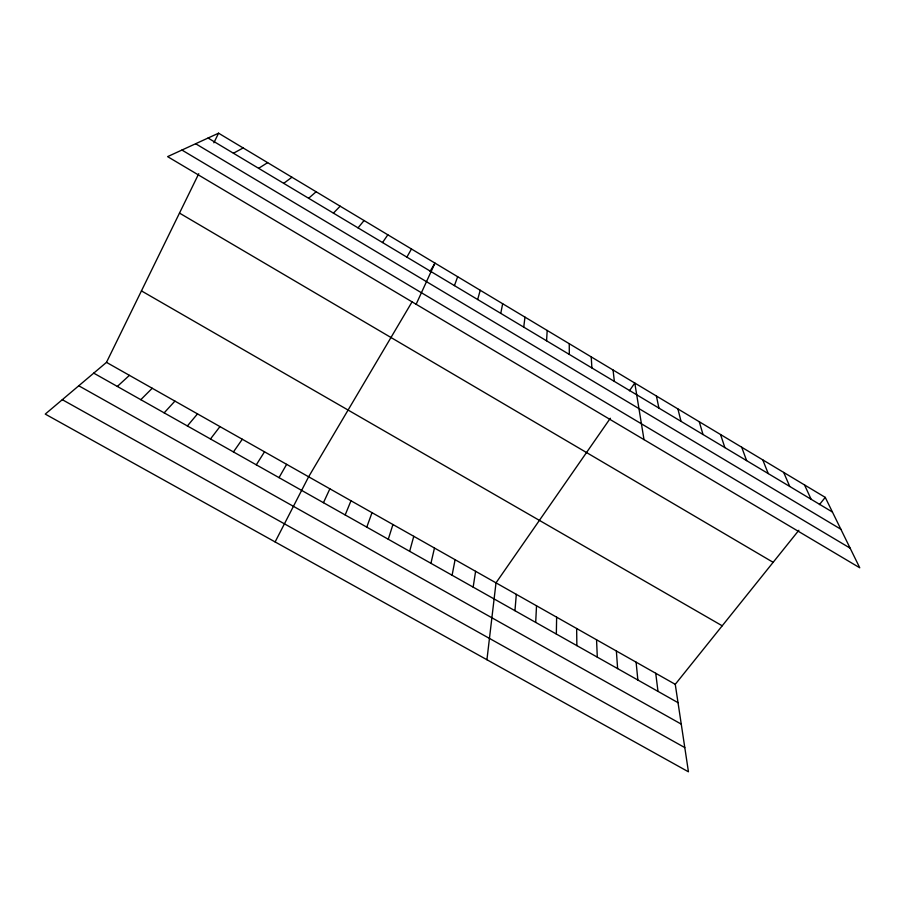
<?xml version="1.0" encoding="UTF-8"?>
<svg xmlns="http://www.w3.org/2000/svg" width="905" height="905" viewBox="0 0 905 905"><rect width="100%" height="100%" fill="white"/><g stroke="black" fill="none" stroke-linecap="round" stroke-linejoin="round"><path stroke-width="1.36" d="M556.337 634.043L556.632 617.176M535.692 622.402L536.518 605.796M546.575 340.8L547.186 330.461M514.956 610.705L516.314 594.359M486.935 659.734L496.008 582.854L610.332 418.257M523.735 327.124L524.979 317.135M473.157 587.13L475.6 571.304M452.093 575.252L455.091 559.697M500.77 313.368L502.66 303.729M430.927 563.317L434.479 548.023M409.66 551.315L413.766 536.303M477.67 299.521L480.227 290.267M388.268 539.256L392.94 524.515M366.774 527.129L372.023 512.671M454.434 285.618L457.659 276.715M345.178 514.945L350.993 500.77M416.142 304.272L434.977 263.095L430.067 271.409M323.458 502.705L329.861 488.813M798.855 530.273L675.254 684.327L688.445 771.807L45.25 414.094L106.485 362.362L198.761 173.703M213.874 142.798L218.569 133.193L825.247 497.377L859.75 567.786L167.606 156.633L218.569 133.193M275.12 541.937L308.628 476.788L411.99 301.965M406.877 257.122L411.47 248.988M279.023 477.636L286.636 464.344M256.296 464.819L264.52 451.821M382.532 242.54L387.838 234.802M629.405 390.802L634.79 383.053L643.998 439.615M233.445 451.934L242.302 439.242M210.469 438.982L219.96 426.594M819.432 504.617L825.247 497.377M358.041 227.868L364.07 220.537M187.38 425.95L197.505 413.89M164.156 412.85L174.925 401.107M333.413 213.116L340.167 206.182M140.807 399.682L152.232 388.256M117.333 386.446L129.415 375.349M308.628 198.274L316.128 191.758M283.706 183.342L291.942 177.233M258.638 168.33L267.631 162.64M233.422 153.228L243.174 147.956M62.309 399.682L684.791 747.587M78.758 385.779L681.261 724.124M93.724 373.132L678.026 702.676M106.485 362.362L675.254 684.327M141.44 290.89L722.213 625.796M179.495 213.094L773.142 562.322M195.638 143.737L840.858 529.233M181.928 150.049L850.123 548.147M208.06 138.035L832.419 512.026M804.522 484.944L811.14 499.277M783.696 472.433L789.748 486.46M762.757 459.864L768.243 473.575M741.715 447.228L746.614 460.622M720.55 434.536L724.871 447.602M699.282 421.764L703.004 434.502M677.902 408.924L681.024 421.334M656.408 396.017L658.919 408.098M655.729 673.275L657.992 691.375M613.058 370.009L614.359 381.401M636.102 662.166L637.867 680.017M616.373 651L617.629 668.614M591.225 356.898L591.893 367.95M596.553 639.778L597.3 657.143M576.643 628.5L576.87 645.627M569.256 343.708L569.302 354.409"/></g></svg>
